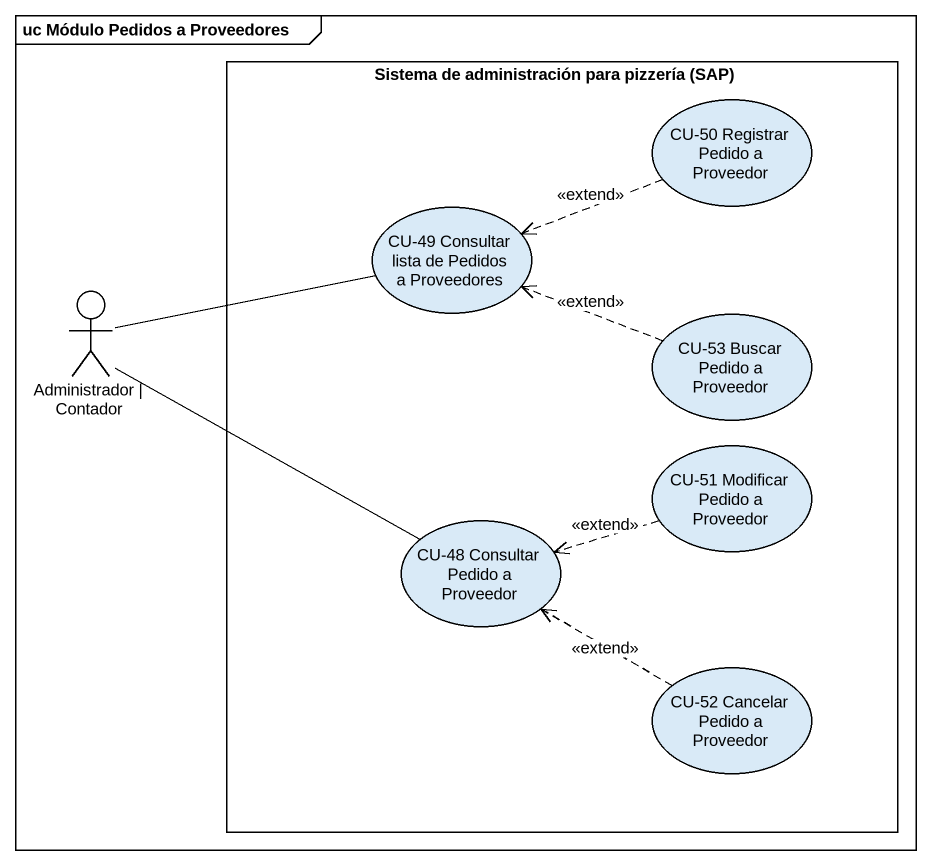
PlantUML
@startuml
mainframe uc Módulo Pedidos a Proveedores
rectangle "Sistema de administración para pizzería (SAP)" as Sistema_de_administración {
  usecase "CU-50 Registrar Pedido a Proveedor" as CU_50_Registrar_Pedido_a
  usecase "CU-49 Consultar lista de Pedidos a Proveedores" as CU_49_Consultar_lista_de
  usecase "CU-53 Buscar Pedido a Proveedor" as CU_53_Buscar_Pedido_a
  usecase "CU-51 Modificar Pedido a Proveedor" as CU_51_Modificar_Pedido_a
  usecase "CU-48 Consultar Pedido a Proveedor" as CU_48_Consultar_Pedido_a
  usecase "CU-52 Cancelar Pedido a Proveedor" as CU_52_Cancelar_Pedido_a
}
actor "Administrador | Contador" as Administrador_Contador
CU_50_Registrar_Pedido_a .left.> CU_49_Consultar_lista_de : <<extend>>
Administrador_Contador -right- CU_49_Consultar_lista_de
Administrador_Contador -right- CU_48_Consultar_Pedido_a
CU_53_Buscar_Pedido_a .left.> CU_49_Consultar_lista_de : <<extend>>
CU_51_Modificar_Pedido_a .left.> CU_48_Consultar_Pedido_a : <<extend>>
CU_52_Cancelar_Pedido_a .left.> CU_48_Consultar_Pedido_a : <<extend>>
@enduml
